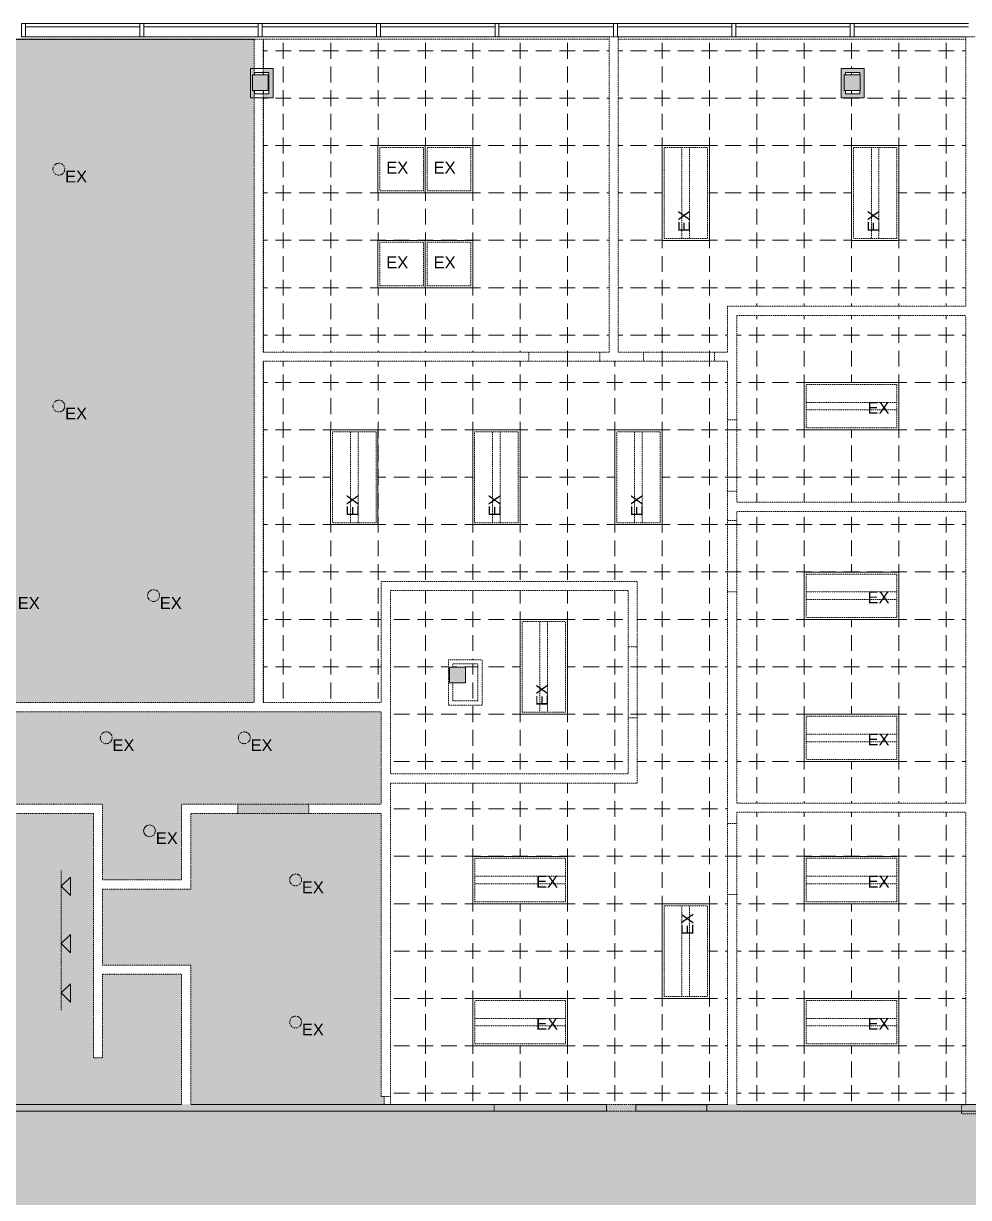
# Model space of a CAD drawing. Header units: inches. Extents: x 81 to 3222, y -575 to 685.
# Drawn here: x 1439 to 1918, y 90 to 685 of the extents above; entities that cross this region are included whole.
import ezdxf

# ---------------------------------------------------------------- set-up
doc = ezdxf.new("R2010")
doc.units = ezdxf.units.IN
doc.header["$MEASUREMENT"] = 0
for name, pattern in [('Demolished', [0.1875, 0.125, -0.0625]), ('Demolished 3_128_', [0.046875, 0.023437, -0.023437]), ('Hidden 1_16_', [0.09375, 0.0625, -0.03125])]:
    doc.linetypes.add(name, pattern=pattern)
for name, color, linetype, lineweight in [('8603 Westwood - 2nd Floor - suite 200 230_dwg _5_', 8, 'Continuous', 9), ('A-ANNO-NOTE', 131, 'Demolished', 9), ('A-CLNG', 13, 'Demolished', 9), ('A-CLNG-PATT', 13, 'Demolished', 9), ('A-DETL', 90, 'Continuous', 9), ('A-DETL-GENF', 92, 'Continuous', 9), ('A-DETL-MEDM', 33, 'Continuous', 20), ('A-GLAZ-EXST', 7, 'Continuous', 9), ('A-GLAZ-SILL-EXST', 7, 'Continuous', 9), ('A-WALL-PATT', 111, 'Continuous', 13), ('E-LITE-EQPM', 33, 'Demolished', 9), ('I-WALL', 2, 'Demolished', 9), ('S-COLS', 52, 'Continuous', 13)]:
    doc.layers.add(name, color=color, linetype=linetype, lineweight=lineweight)
doc.styles.add('Arial', font='arial.ttf', dxfattribs={"height": 6})

# ---------------------------------------------------------------- blocks, each defined once
blk = doc.blocks.new('8603 Westwood - 2nd Floor - suite 200 230_dwg _5_-2584435-Reflected Ceiling Demolition Plan')
at = {"layer": 'A-GLAZ-EXST'}
for p, q in [((760.63, 1258.26), (702.63, 1258.26)), ((762.63, 1258.26), (820.63, 1258.26)), ((822.63, 1258.26), (880.63, 1258.26)), ((940.63, 1258.26), (882.63, 1258.26)), ((942.63, 1258.26), (1000.63, 1258.26)), ((1060.63, 1258.26), (1002.63, 1258.26)), ((1120.63, 1258.26), (1062.63, 1258.26)), ((1122.63, 1258.26), (1180.63, 1258.26))]:
    blk.add_line(p, q, dxfattribs=at)
at = {"layer": 'A-GLAZ-EXST', "flags": 128}
for points in [[(700.63, 1253.26), (700.63, 1260), (702.63, 1260), (702.63, 1253.26)], [(760.63, 1253.26), (760.63, 1260), (762.63, 1260), (762.63, 1253.26)], [(822.63, 1253.26), (822.63, 1260), (820.63, 1260), (820.63, 1253.26)], [(880.63, 1253.26), (880.63, 1260), (882.63, 1260), (882.63, 1253.26)], [(942.63, 1253.26), (942.63, 1260), (940.63, 1260), (940.63, 1253.26)], [(1060.63, 1253.26), (1060.63, 1260), (1062.63, 1260), (1062.63, 1253.26)], [(1120.63, 1253.26), (1120.63, 1260), (1122.63, 1260), (1122.63, 1253.26)]]:
    blk.add_lwpolyline(points, close=True, dxfattribs=at)
blk.add_lwpolyline([(1002.63, 1253.26), (1002.63, 1260), (1000.63, 1260), (1000.63, 1253.26)], dxfattribs=at)
at = {"layer": 'A-GLAZ-SILL-EXST'}
for p, q in [((702.63, 1260), (760.63, 1260)), ((820.63, 1260), (762.63, 1260)), ((880.63, 1260), (822.63, 1260)), ((882.63, 1260), (940.63, 1260)), ((1000.63, 1260), (942.63, 1260)), ((1002.63, 1260), (1060.63, 1260)), ((1062.63, 1260), (1120.63, 1260)), ((1180.63, 1260), (1122.63, 1260)), ((818.5, 1252), (644.13, 1252)), ((702.63, 1253.26), (760.63, 1253.26)), ((880.63, 1253.26), (762.63, 1253.26)), ((823.31, 1252), (823.13, 1252)), ((882.63, 1253.26), (940.63, 1253.26)), ((998.5, 1253.26), (942.63, 1253.26)), ((1003.13, 1253.26), (1060.63, 1253.26)), ((1062.63, 1253.26), (1120.63, 1253.26)), ((1179.13, 1253.26), (1122.63, 1253.26))]:
    blk.add_line(p, q, dxfattribs=at)
blk = doc.blocks.new('Concrete-Square-Column - 8 x 8-2324995-Reflected Ceiling Demolition Plan')
at = {"layer": 'S-COLS', "lineweight": 9}
blk.add_hatch(color=55, dxfattribs=at).paths.add_polyline_path([(-0.39, -4), (4, -4), (4, 4), (-4, 4), (-4, -4)], flags=0)
at = {"layer": 'S-COLS', "color": 250, "lineweight": 20}
for p, q in [((-4, 4), (4, 4)), ((-4, -4), (-4, 4)), ((4, 4), (4, -4)), ((4, -4), (-4, -4))]:
    blk.add_line(p, q, dxfattribs=at)
blk = doc.blocks.new('Can Downlight - Recessed - Existing 6_-2588603-Reflected Ceiling Demolition Plan')
at = {"layer": 'E-LITE-EQPM', "color": 7, "linetype": 'Demolished 3_128_'}
for start, end in [(0, 180), (180, 0)]:
    blk.add_arc((0, 0), 3, start, end, dxfattribs=at)
blk = doc.blocks.new('Rectangular Ceiling Light - Recessed - Existing 2_x2_ - FLAT LENS-2591558-Reflected Ceiling Demolition Plan')
at = {"layer": 'E-LITE-EQPM', "color": 7, "linetype": 'Demolished 3_128_'}
for p, q in [((-12.74, -14.34), (-12.74, 9.66)), ((-12.74, 9.66), (11.26, 9.66)), ((-11.74, -13.34), (-11.74, 8.66)), ((-11.74, 8.66), (10.26, 8.66)), ((10.26, 8.66), (10.26, -13.34)), ((11.26, 9.66), (11.26, -14.34)), ((11.26, 9.66), (11.26, -14.34)), ((11.26, -14.34), (-12.74, -14.34)), ((10.26, -13.34), (-11.74, -13.34))]:
    blk.add_line(p, q, dxfattribs=at)
blk = doc.blocks.new('Rectangular Ceiling Light - Recessed - Existing 2_x2_ - FLAT LENS-V1-Reflected Ceiling Demolition Plan')
at = {"layer": 'E-LITE-EQPM', "color": 7, "linetype": 'Demolished 3_128_'}
for p, q in [((-12.74, -14.34), (-12.74, 9.66)), ((-12.74, -14.34), (-12.74, 9.66)), ((-12.74, 9.66), (11.26, 9.66)), ((-11.74, -13.34), (-11.74, 8.66)), ((-11.74, 8.66), (10.26, 8.66)), ((10.26, 8.66), (10.26, -13.34)), ((11.26, 9.66), (11.26, -14.34)), ((11.26, -14.34), (-12.74, -14.34)), ((10.26, -13.34), (-11.74, -13.34))]:
    blk.add_line(p, q, dxfattribs=at)
blk = doc.blocks.new('Rectangular Ceiling Light - Recessed - Existing 2_x4_ - BASKET-2592215-Reflected Ceiling Demolition Plan')
at = {"layer": 'E-LITE-EQPM', "color": 7, "linetype": 'Demolished 3_128_'}
for p, q in [((-24.74, -14.34), (-24.74, 9.66)), ((-24.74, 9.66), (23.26, 9.66)), ((-23.74, -13.34), (-23.74, 8.66)), ((-23.74, 8.66), (22.26, 8.66)), ((22.26, 8.66), (22.26, -13.34)), ((23.26, 9.66), (23.26, -14.34)), ((22.26, -0.42), (-23.74, -0.42)), ((22.26, -4.26), (-23.74, -4.26)), ((23.26, -14.34), (-24.74, -14.34)), ((22.26, -13.34), (-23.74, -13.34))]:
    blk.add_line(p, q, dxfattribs=at)
blk = doc.blocks.new('Can Downlight - Recessed - Existing 6_-V3-Reflected Ceiling Demolition Plan')
at = {"layer": 'E-LITE-EQPM', "linetype": 'Continuous', "lineweight": 20}
for start, end in [(0, 180), (180, 0)]:
    blk.add_arc((0, 0), 3, start, end, dxfattribs=at)

msp = doc.modelspace()

# ---------------------------------------------------------------- hatches: boundary and pattern name
at = {"layer": 'A-CLNG-PATT', "linetype": 'Demolished 3_128_', "lineweight": 13}
h = msp.add_hatch(dxfattribs=at)
h.set_pattern_fill('FP_1', color=253, style=0, pattern_type=2)
h.set_pattern_definition([(0, (1084.888, 407.253), (24, -24), [4, -4, 8, -4, -4]), (0, (1084.888, 407.253), (24, -24), [-20, 4, 0]), (270, (1084.888, 407.253), (-24, -24), [4, -4, 8, -4, -4]), (270, (1084.888, 407.253), (-24, -24), [-20, 4, 0])])
h.paths.add_polyline_path([(1555.83, 137.54), (1621.83, 137.54), (1621.83, 141.54), (1620.33, 141.54), (1620.33, 284.91), (1583.65, 284.91), (1583.65, 289.54), (1620.33, 289.54), (1620.33, 336.41), (1382.71, 336.41), (1382.71, 337.54), (1311.27, 337.54), (1311.27, 342.16), (1382.71, 342.16), (1382.71, 437.04), (1250.21, 437.04), (1250.21, 364.04), (1266.33, 364.04), (1266.33, 342.16), (1275.27, 342.16), (1275.27, 337.54), (1245.58, 337.54), (1245.58, 441.66), (1353.71, 441.66), (1353.71, 449.54), (1358.33, 449.54), (1358.33, 441.66), (1387.33, 441.66), (1387.33, 341.04), (1555.83, 341.04), (1555.83, 647.3), (1553.96, 647.3), (1553.96, 662.3), (1555.83, 662.3), (1555.83, 676.97), (1381.46, 676.97), (1381.46, 641.04), (1387.33, 641.04), (1387.33, 493.41), (1358.33, 493.41), (1358.33, 485.54), (1353.71, 485.54), (1353.71, 493.41), (1293.12, 493.41), (1293.12, 498.04), (1382.71, 498.04), (1382.71, 636.41), (1376.83, 636.41), (1376.83, 676.97), (1265.04, 676.97), (1265.04, 645.97), (1238.79, 645.97), (1248.43, 617.04), (1248.43, 498.04), (1257.12, 498.04), (1257.12, 493.41), (1144.97, 493.41), (1144.97, 498.04), (1243.81, 498.04), (1243.81, 617.04), (1072.03, 617.04), (1072.03, 594.29), (1103.28, 594.29), (1103.28, 498.04), (1108.97, 498.04), (1108.97, 493.41), (1092.97, 493.41), (1092.97, 498.04), (1098.66, 498.04), (1098.66, 589.66), (1067.41, 589.66), (1067.41, 617.04), (937.87, 617.04), (956.07, 561.04), (959.03, 561.04), (959.03, 498.04), (1056.97, 498.04), (1056.97, 493.41), (959.03, 493.41), (959.03, 428.22), (1130.72, 428.22), (1130.72, 423.6), (959.03, 423.6), (959.03, 380.04), (971.28, 380.04), (971.28, 342.72), (1132.53, 342.72), (1132.53, 338.1), (971.28, 338.1), (971.28, 337.04), (944.53, 337.04), (944.53, 425.91), (813.97, 425.91), (813.97, 430.54), (954.41, 430.54), (954.41, 559.04), (771.28, 559.04), (771.28, 430.54), (777.97, 430.54), (777.97, 425.91), (761.84, 425.91), (761.84, 430.54), (766.66, 430.54), (766.66, 559.04), (717.59, 559.04), (717.59, 541.04), (693.49, 541.04), (685.6, 540.79), (677.73, 540.07), (669.93, 538.86), (662.21, 537.18), (654.61, 535.03), (647.15, 532.42), (639.87, 529.35), (632.79, 525.85), (625.94, 521.92), (619.35, 517.57), (613.03, 512.83), (607.01, 507.72), (601.32, 502.24), (595.97, 496.43), (590.99, 490.29), (586.4, 483.87), (582.2, 477.17), (578.43, 470.24), (575.09, 463.08), (572.19, 455.73), (569.75, 448.22), (568.08, 441.77), (568.81, 441.45), (567.99, 441.41), (567.77, 440.57), (567.73, 435.56), (567.33, 433.23), (566.46, 425.93), (566.01, 418.1), (566.08, 409.9), (566.59, 402.41), (567.41, 396.08), (567.4, 394.67), (567.6, 394.63), (567.4, 394.58), (567.34, 387.24), (567.39, 387.23), (567.38, 387.04), (716.41, 387.04), (716.41, 430.54), (725.84, 430.54), (725.84, 425.91), (721.03, 425.91), (721.03, 387.04), (774.22, 387.04), (774.22, 382.41), (719.41, 382.41), (719.41, 280.97), (714.78, 280.97), (714.78, 382.41), (652.43, 382.41), (652.43, 362.74), (667.81, 362.74), (667.81, 340.99), (647.81, 340.99), (647.81, 382.41), (568.13, 382.41), (569.32, 377.59), (571.32, 371.1), (573.52, 371.86), (613.12, 253.04), (816.91, 253.04), (816.91, 382.41), (810.22, 382.41), (810.22, 387.04), (821.53, 387.04), (821.53, 231.54), (820.11, 231.54), (820.11, 173.54), (1020.48, 173.54), (1020.48, 185.04), (1025.11, 185.04), (1025.11, 151.35), (1139.46, 151.35), (1139.46, 289.54), (1197.4, 289.54), (1197.4, 284.91), (1144.08, 284.91), (1144.08, 151.35), (1238.08, 151.35), (1238.08, 284.91), (1233.4, 284.91), (1233.4, 289.54), (1248.4, 289.54), (1248.4, 284.91), (1242.71, 284.91), (1242.71, 151.35), (1288.21, 151.35), (1288.21, 137.54), (1361.58, 137.54), (1361.58, 284.91), (1284.4, 284.91), (1284.4, 289.54), (1371.4, 289.54), (1371.4, 284.91), (1366.21, 284.91), (1366.21, 137.54), (1519.08, 137.54), (1519.08, 203.47), (1479.08, 203.47), (1479.08, 161.22), (1474.46, 161.22), (1474.46, 284.91), (1407.4, 284.91), (1407.4, 289.54), (1479.08, 289.54), (1479.08, 251.22), (1519.08, 251.22), (1519.08, 289.54), (1547.65, 289.54), (1547.65, 284.91), (1523.71, 284.91), (1523.71, 246.6), (1479.08, 246.6), (1479.08, 208.1), (1523.71, 208.1), (1523.71, 137.54)], flags=0)
h.paths.add_polyline_path([(1274.4, 137.54), (1284.71, 137.54), (1284.71, 147.85), (1249.33, 147.85), (1249.36, 137.54)], flags=0)
h.paths.add_polyline_path([(1224.19, 159.64), (1215.26, 159.64), (1219.87, 164.24), (1224.47, 159.64)], flags=0)
h.paths.add_polyline_path([(1161.26, 159.64), (1165.87, 164.24), (1170.47, 159.64)], flags=0)
h.paths.add_polyline_path([(1186.22, 159.64), (1190.83, 164.24), (1195.43, 159.64)], flags=0)
h.paths.add_polyline_path([(1257.02, 183.46), (1257.02, 192.67), (1261.62, 188.06)], flags=0)
h.paths.add_polyline_path([(1462.72, 189.41), (1458.11, 194.01), (1462.72, 198.62)], flags=0)
h.paths.add_polyline_path([(1257.02, 212.49), (1257.02, 221.7), (1261.62, 217.1)], flags=0)
h.paths.add_polyline_path([(1462.72, 214.37), (1458.11, 218.98), (1462.72, 223.58)], flags=0)
h.paths.add_polyline_path([(1257.02, 237.46), (1257.02, 246.67), (1261.62, 242.06)], flags=0)
h.paths.add_polyline_path([(1462.72, 243.41), (1458.11, 248.01), (1462.72, 252.62)], flags=0)
h.paths.add_polyline_path([(854.91, 257.16), (854.91, 266.37), (859.51, 261.77)], flags=0)
h.paths.add_polyline_path([(854.91, 281.16), (854.91, 290.37), (859.51, 285.77)], flags=0)
h.paths.add_polyline_path([(854.91, 310.2), (854.91, 319.41), (859.51, 314.8)], flags=0)
h.paths.add_polyline_path([(854.91, 335.16), (854.91, 344.37), (859.51, 339.77), (858.28, 338.53)], flags=0)
h.paths.add_polyline_path([(946.66, 339.16), (954.41, 339.16), (954.41, 377.91), (946.66, 377.91), (946.66, 342.72)], flags=0)
h.paths.add_polyline_path([(1248.97, 339.66), (1264.21, 339.66), (1264.21, 361.91), (1247.71, 361.91), (1247.71, 339.66), (1248.43, 339.66)], flags=0)
h.paths.add_polyline_path([(969.16, 342.72), (969.16, 377.91), (959.03, 377.91), (959.03, 359.04), (962.96, 359.04), (962.96, 351.04), (959.03, 351.04), (959.03, 342.72)], flags=0)
h.paths.add_polyline_path([(662.96, 343.12), (665.68, 343.12), (665.68, 360.62), (649.93, 360.62), (649.93, 343.12), (654.96, 343.12)], flags=0)
h.paths.add_polyline_path([(1262.96, 349.54), (1254.96, 349.54), (1254.96, 357.54), (1262.96, 357.54)], flags=0)
h.paths.add_polyline_path([(657.76, 351.04), (654.96, 351.04), (654.96, 359.04), (662.96, 359.04), (662.96, 351.04)], flags=0)
h.paths.add_polyline_path([(954.41, 380.04), (954.41, 425.91), (946.66, 425.91), (946.66, 380.04)], flags=0)
h = msp.add_hatch(dxfattribs=at)
h.set_pattern_fill('FP_2', color=253, style=0, pattern_type=2)
h.set_pattern_definition([(90, (1738.645, 407.19), (24, 24), [4, -4, 8, -4, -4]), (90, (1738.645, 407.19), (24, 24), [-20, 4, 0]), (0, (1738.645, 407.19), (24, -24), [4, -4, 8, -4, -4]), (0, (1738.645, 407.19), (24, -24), [-20, 4, 0])])
h.paths.add_polyline_path([(1749.3, 137.35), (1785.3, 137.35), (1785.3, 137.54), (1795.83, 137.54), (1795.83, 243.85), (1800.46, 243.85), (1800.46, 137.54), (1916.65, 137.54), (1916.65, 285.54), (1800.46, 285.54), (1800.46, 279.85), (1795.83, 279.85), (1795.83, 397.22), (1800.46, 397.22), (1800.46, 290.16), (1916.65, 290.16), (1916.65, 437.91), (1800.46, 437.91), (1800.46, 433.22), (1795.83, 433.22), (1795.83, 448.22), (1800.46, 448.22), (1800.46, 442.54), (1916.65, 442.54), (1916.65, 537.17), (1800.46, 537.17), (1800.46, 484.22), (1795.83, 484.22), (1795.83, 513.92), (1789.15, 513.92), (1789.15, 518.55), (1795.83, 518.55), (1795.83, 541.8), (1916.65, 541.8), (1916.65, 677.04), (1740.46, 677.04), (1740.46, 518.55), (1753.15, 518.55), (1753.15, 513.92), (1731.15, 513.92), (1731.15, 518.55), (1735.83, 518.55), (1735.83, 677.04), (1560.65, 677.04), (1560.65, 662.3), (1565.46, 662.3), (1565.46, 647.3), (1560.65, 647.3), (1560.65, 518.55), (1695.15, 518.55), (1695.15, 513.92), (1560.65, 513.92), (1560.65, 341.04), (1620.33, 341.04), (1620.33, 402.42), (1750.08, 402.42), (1750.08, 369.36), (1745.46, 369.36), (1745.46, 397.8), (1624.96, 397.8), (1624.96, 304.92), (1745.46, 304.92), (1745.46, 333.36), (1750.08, 333.36), (1750.08, 300.3), (1624.96, 300.3), (1624.96, 137.54), (1749.3, 137.54)], flags=0)
h.paths.add_polyline_path([(1711.77, 167.19), (1666.65, 167.19), (1666.65, 191.19), (1714.65, 191.19), (1714.65, 167.19)], flags=0)
h.paths.add_polyline_path([(1834.65, 167.19), (1834.65, 191.19), (1882.65, 191.19), (1882.65, 167.19)], flags=0)
h.paths.add_polyline_path([(1786.65, 191.19), (1762.65, 191.19), (1762.65, 239.19), (1786.65, 239.19), (1786.65, 227.19)], flags=0)
h.paths.add_polyline_path([(1882.65, 239.19), (1834.65, 239.19), (1834.65, 263.19), (1882.65, 263.19)], flags=0)
h.paths.add_polyline_path([(1711.77, 239.19), (1666.65, 239.19), (1666.65, 263.19), (1714.65, 263.19), (1714.65, 239.19)], flags=0)
h.paths.add_polyline_path([(1882.65, 311.19), (1834.65, 311.19), (1834.65, 335.19), (1882.65, 335.19)], flags=0)
h.paths.add_polyline_path([(1711.77, 335.19), (1690.65, 335.19), (1690.65, 383.19), (1714.65, 383.19), (1714.65, 335.19)], flags=0)
h.paths.add_polyline_path([(1671.46, 339.8), (1654.46, 339.8), (1654.46, 362.8), (1671.46, 362.8), (1671.46, 341.04)], flags=0)
h.paths.add_polyline_path([(1662.96, 341.92), (1669.33, 341.92), (1669.33, 360.67), (1656.58, 360.67), (1656.58, 359.04), (1662.96, 359.04), (1662.96, 351.04), (1656.58, 351.04), (1656.58, 341.92)], flags=0)
h.paths.add_polyline_path([(1882.65, 383.19), (1834.65, 383.19), (1834.65, 407.19), (1882.65, 407.19)], flags=0)
h.paths.add_polyline_path([(1666.65, 431.19), (1666.65, 479.19), (1690.65, 479.19), (1690.65, 431.19)], flags=0)
h.paths.add_polyline_path([(1618.65, 431.19), (1594.65, 431.19), (1594.65, 479.19), (1618.65, 479.19), (1618.65, 446.4)], flags=0)
h.paths.add_polyline_path([(1738.65, 431.19), (1738.65, 479.19), (1762.65, 479.19), (1762.65, 431.19), (1745.46, 431.19)], flags=0)
h.paths.add_polyline_path([(1882.65, 479.19), (1834.65, 479.19), (1834.65, 503.19), (1882.65, 503.19)], flags=0)
h.paths.add_polyline_path([(1618.65, 551.19), (1618.65, 575.19), (1666.65, 575.19), (1666.65, 551.19)], flags=0)
h.paths.add_polyline_path([(1882.65, 575.19), (1858.65, 575.19), (1858.65, 623.19), (1882.65, 623.19), (1882.65, 584.02)], flags=0)
h.paths.add_polyline_path([(1786.65, 575.19), (1762.65, 575.19), (1762.65, 623.19), (1786.65, 623.19), (1786.65, 584.02)], flags=0)
h.paths.add_polyline_path([(1618.65, 599.19), (1618.65, 623.19), (1666.65, 623.19), (1666.65, 599.19), (1644.5, 599.19)], flags=0)
h.paths.add_polyline_path([(1862.96, 647.3), (1853.48, 647.3), (1853.48, 662.3), (1864.98, 662.3), (1864.98, 647.3)], flags=0)
h.paths.add_polyline_path([(1855.61, 649.42), (1862.86, 649.42), (1862.86, 651.04), (1855.61, 651.04)], flags=0)
h.paths.add_polyline_path([(1563.33, 649.42), (1563.33, 660.17), (1560.65, 660.17), (1560.65, 659.04), (1562.96, 659.04), (1562.96, 651.04), (1560.65, 651.04), (1560.65, 649.42), (1562.96, 649.42)], flags=0)
h.paths.add_polyline_path([(1862.86, 659.04), (1862.86, 660.17), (1855.61, 660.17), (1855.61, 659.04), (1861.72, 659.04)], flags=0)
at = {"layer": 'A-DETL-GENF'}
h = msp.add_hatch(color=9, dxfattribs=at)
h.paths.add_polyline_path([(1918.96, -574.97), (2600.58, -574.97), (2394.08, 47.27), (2399.47, 47.51), (2404.82, 48.24), (2410.08, 49.44), (2415.21, 51.1), (2420.17, 53.22), (2424.92, 55.78), (2429.43, 58.75), (2433.64, 62.12), (2437.54, 65.85), (2441.09, 69.91), (2444.27, 74.27), (2447.03, 78.91), (2449.37, 83.77), (2451.27, 88.82), (2452.7, 94.02), (2453.67, 99.33), (2454.15, 104.7), (2454.15, 110.1), (2453.67, 115.47), (2452.7, 120.78), (2451.27, 125.98), (2449.37, 131.03), (2447.03, 135.89), (2444.27, 140.52), (2441.09, 144.89), (2437.54, 148.95), (2433.64, 152.68), (2429.43, 156.04), (2424.57, 159.2), (2420.17, 161.57), (2415.21, 163.69), (2410.08, 165.36), (2404.82, 166.56), (2399.47, 167.29), (2394.08, 167.53), (2353.08, 167.53), (2363.08, 137.54), (2098.46, 137.54), (2098.46, 134.04), (1785.3, 134.04), (1785.3, 137.54), (1749.3, 137.54), (1749.3, 134.04), (1736.46, 134.04), (1736.46, 137.54), (1734.46, 137.54), (1734.46, 134.04), (1284.71, 134.04), (1284.71, 137.54), (817.98, 137.54), (817.98, 230.67), (597.01, 230.67), (552.45, 364.64), (549.93, 372.86), (547.88, 381.22), (546.31, 389.68), (545.23, 398.22), (544.64, 406.8), (544.55, 415.48), (544.93, 424), (545.82, 432.56), (547.19, 441.06), (549.04, 449.46), (551.38, 457.74), (554.25, 466.06), (557.58, 474.13), (561.26, 481.8), (565.37, 489.25), (569.88, 496.43), (574.86, 503.45), (580.24, 510.16), (585.99, 516.56), (592.1, 522.62), (598.54, 528.33), (605.3, 533.65), (612.36, 538.58), (620.18, 543.37), (627.25, 547.19), (635.45, 551), (643.38, 554.16), (651.49, 556.86), (659.49, 559.04), (667.9, 560.83), (676.41, 562.14), (685.17, 562.96), (693.61, 563.28), (721.17, 563.28), (680.58, 685.04), (317.33, 685.04), (505.08, 121.79), (651.96, 121.79), (651.96, 13.04), (541.33, 13.04), (535.95, 12.79), (530.62, 12.07), (525.37, 10.87), (520.25, 9.21), (515.3, 7.09), (510.56, 4.54), (506.07, 1.58), (501.86, -1.78), (497.97, -5.5), (494.42, -9.56), (491.26, -13.91), (488.5, -18.53), (486.16, -23.38), (484.27, -28.42), (482.84, -33.61), (481.88, -38.91), (481.39, -44.27), (481.39, -49.66), (481.88, -55.02), (482.84, -60.32), (484.27, -65.51), (486.16, -70.55), (488.5, -75.4), (491.26, -80.02), (494.42, -84.37), (497.97, -88.43), (501.86, -92.15), (506.07, -95.51), (510.56, -98.47), (515.3, -101.02), (520.25, -103.14), (525.37, -104.8), (530.62, -106), (535.95, -106.72), (541.33, -106.96), (655.46, -106.96), (655.46, -214.96), (617.33, -214.96), (737.34, -574.97), (1711.77, -574.97)], flags=0)
h.paths.add_polyline_path([(1248.43, 126.54), (1245.83, 126.54), (1245.83, 134.04), (1249.33, 134.04), (1249.33, 126.54)], flags=0)
for points in [[(1462.72, 243.41), (1462.72, 252.62), (1458.11, 248.01)], [(1462.72, 214.37), (1462.72, 223.58), (1458.11, 218.98)], [(1462.72, 189.41), (1462.72, 198.62), (1458.11, 194.01)]]:
    msp.add_hatch(color=9, dxfattribs=at).paths.add_polyline_path(points, flags=0)
at = {"layer": 'A-WALL-PATT'}
h = msp.add_hatch(color=8, dxfattribs=at)
h.paths.add_polyline_path([(1565.46, 660.17), (1565.46, 662.3), (1560.46, 662.3), (1560.46, 660.17), (1563.54, 660.17)], flags=0)
h.paths.add_polyline_path([(1555.83, 660.17), (1555.83, 662.3), (1553.96, 662.3), (1553.96, 660.17), (1554.96, 660.17)], flags=0)
for points in [[(1554.96, 649.42), (1555.83, 649.42), (1555.83, 651.04), (1554.96, 651.04), (1554.96, 659.04), (1555.83, 659.04), (1555.83, 660.17), (1553.96, 660.17), (1553.96, 649.42)], [(1563.33, 647.3), (1565.46, 647.3), (1565.46, 660.17), (1563.33, 660.17), (1563.33, 649.42)], [(1855.61, 660.17), (1864.98, 660.17), (1864.98, 662.3), (1853.48, 662.3), (1853.48, 660.17), (1854.96, 660.17)], [(1854.96, 649.42), (1855.61, 649.42), (1855.61, 651.04), (1854.96, 651.04), (1854.96, 659.04), (1855.61, 659.04), (1855.61, 660.17), (1853.48, 660.17), (1853.48, 649.42)], [(1862.86, 647.3), (1864.98, 647.3), (1864.98, 660.17), (1862.86, 660.17), (1862.86, 659.04), (1862.96, 659.04), (1862.96, 651.04), (1862.86, 651.04), (1862.86, 649.42)], [(1854.96, 647.3), (1862.86, 647.3), (1862.86, 649.42), (1853.48, 649.42), (1853.48, 647.3)], [(1734.46, 134.04), (1734.46, 137.54), (1284.71, 137.54), (1284.71, 134.04), (1711.77, 134.04)]]:
    msp.add_hatch(color=8, dxfattribs=at).paths.add_polyline_path(points, flags=0)
h = msp.add_hatch(color=8, dxfattribs=at)
h.paths.add_polyline_path([(1555.83, 647.3), (1555.83, 649.42), (1553.96, 649.42), (1553.96, 647.3), (1554.96, 647.3)], flags=0)
h.paths.add_polyline_path([(1560.65, 647.3), (1563.33, 647.3), (1563.33, 649.42), (1560.46, 649.42), (1560.46, 647.3)], flags=0)
h = msp.add_hatch(color=8, dxfattribs=at)
h.paths.add_polyline_path([(1949.37, 134.04), (2098.46, 134.04), (2098.46, 137.54), (1785.3, 137.54), (1785.3, 134.04), (1944.53, 134.04)], flags=0)
h.paths.add_polyline_path([(1749.3, 134.04), (1749.3, 137.54), (1736.46, 137.54), (1736.46, 134.04)], flags=0)

# ---------------------------------------------------------------- linework, layer by layer
at = {"layer": 'A-CLNG', "color": 7, "linetype": 'Demolished 3_128_'}
for p, q in [((1381.46, 676.97), (1555.83, 676.97)), ((1560.65, 677.04), (1735.83, 677.04)), ((1560.65, 662.3), (1560.65, 677.04)), ((1740.46, 677.04), (1916.65, 677.04)), ((1560.65, 659.04), (1560.65, 660.17)), ((1560.65, 649.42), (1560.65, 651.04)), ((1560.65, 518.55), (1560.65, 647.3)), ((1618.65, 623.19), (1618.65, 599.19)), ((1666.65, 623.19), (1618.65, 623.19)), ((1666.65, 599.19), (1666.65, 623.19)), ((1762.65, 623.19), (1762.65, 575.19)), ((1786.65, 623.19), (1762.65, 623.19)), ((1786.65, 575.19), (1786.65, 623.19)), ((1858.65, 623.19), (1858.65, 575.19)), ((1882.65, 623.19), (1858.65, 623.19)), ((1882.65, 575.19), (1882.65, 623.19)), ((1618.65, 599.19), (1666.65, 599.19)), ((1666.65, 575.19), (1618.65, 575.19)), ((1618.65, 575.19), (1618.65, 551.19)), ((1666.65, 551.19), (1666.65, 575.19)), ((1762.65, 575.19), (1786.65, 575.19)), ((1858.65, 575.19), (1882.65, 575.19)), ((1618.65, 551.19), (1666.65, 551.19)), ((1560.65, 341.04), (1560.65, 513.93)), ((1882.65, 503.19), (1834.65, 503.19)), ((1834.65, 503.19), (1834.65, 479.19)), ((1882.65, 479.19), (1882.65, 503.19)), ((1594.65, 479.19), (1594.65, 431.19)), ((1618.65, 479.19), (1594.65, 479.19)), ((1618.65, 431.19), (1618.65, 479.19)), ((1666.65, 479.19), (1666.65, 431.19)), ((1690.65, 479.19), (1666.65, 479.19)), ((1690.65, 431.19), (1690.65, 479.19)), ((1738.65, 479.19), (1738.65, 431.19)), ((1762.65, 479.19), (1738.65, 479.19)), ((1762.65, 431.19), (1762.65, 479.19)), ((1834.65, 479.19), (1882.65, 479.19)), ((1594.65, 431.19), (1618.65, 431.19)), ((1666.65, 431.19), (1690.65, 431.19)), ((1738.65, 431.19), (1762.65, 431.19)), ((1882.65, 407.19), (1834.65, 407.19)), ((1834.65, 407.19), (1834.65, 383.19)), ((1882.65, 383.19), (1882.65, 407.19)), ((1690.65, 383.19), (1690.65, 335.19)), ((1714.65, 383.19), (1690.65, 383.19)), ((1714.65, 335.19), (1714.65, 383.19)), ((1834.65, 383.19), (1882.65, 383.19)), ((1690.65, 335.19), (1714.65, 335.19)), ((1882.65, 335.19), (1834.65, 335.19)), ((1834.65, 335.19), (1834.65, 311.19)), ((1882.65, 311.19), (1882.65, 335.19)), ((1834.65, 311.19), (1882.65, 311.19)), ((1714.65, 263.19), (1666.65, 263.19)), ((1666.65, 263.19), (1666.65, 239.19)), ((1714.65, 239.19), (1714.65, 263.19)), ((1882.65, 263.19), (1834.65, 263.19)), ((1834.65, 263.19), (1834.65, 239.19)), ((1882.65, 239.19), (1882.65, 263.19)), ((1666.65, 239.19), (1714.65, 239.19)), ((1786.65, 239.19), (1762.65, 239.19)), ((1762.65, 239.19), (1762.65, 191.19)), ((1786.65, 191.19), (1786.65, 239.19)), ((1834.65, 239.19), (1882.65, 239.19)), ((1714.65, 191.19), (1666.65, 191.19)), ((1666.65, 191.19), (1666.65, 167.19)), ((1714.65, 167.19), (1714.65, 191.19)), ((1762.65, 191.19), (1786.65, 191.19)), ((1882.65, 191.19), (1834.65, 191.19)), ((1834.65, 191.19), (1834.65, 167.19)), ((1882.65, 167.19), (1882.65, 191.19)), ((1666.65, 167.19), (1714.65, 167.19)), ((1834.65, 167.19), (1882.65, 167.19)), ((1621.83, 141.54), (1621.83, 137.54)), ((1624.96, 137.54), (1624.96, 141.54)), ((1785.3, 137.35), (1749.3, 137.35))]:
    msp.add_line(p, q, dxfattribs=at)
at = {"layer": 'A-DETL', "linetype": 'Demolished 3_128_'}
msp.add_line((1458.11, 185.04), (1458.11, 256.04), dxfattribs=at)
at = {"layer": 'A-DETL-MEDM'}
for p, q in [((1462.72, 252.62), (1458.11, 248.01)), ((1462.72, 243.41), (1462.72, 252.62)), ((1458.11, 248.01), (1462.72, 243.41)), ((1462.72, 223.58), (1458.11, 218.98)), ((1462.72, 214.37), (1462.72, 223.58)), ((1458.11, 218.98), (1462.72, 214.37)), ((1462.72, 198.62), (1458.11, 194.01)), ((1462.72, 189.41), (1462.72, 198.62)), ((1458.11, 194.01), (1462.72, 189.41))]:
    msp.add_line(p, q, dxfattribs=at)
at = {"layer": 'I-WALL', "color": 250, "linetype": 'Hidden 1_16_', "lineweight": 20}
for p, q in [((1735.83, 518.55), (1735.83, 678.3)), ((1735.83, 678.3), (1740.46, 678.3)), ((1740.46, 678.3), (1740.46, 518.55)), ((1916.65, 541.8), (1916.65, 678.3)), ((1916.65, 678.3), (1921.27, 678.3)), ((1555.83, 659.04), (1555.83, 677.04)), ((1555.83, 677.04), (1560.46, 677.04)), ((1560.46, 677.04), (1560.46, 659.04)), ((1555.83, 341.04), (1555.83, 651.04)), ((1560.46, 651.04), (1560.46, 518.55)), ((1795.83, 518.55), (1795.83, 541.8)), ((1795.83, 541.8), (1916.65, 541.8)), ((1800.46, 537.17), (1800.46, 484.22)), ((1916.65, 537.17), (1800.46, 537.17)), ((1916.65, 442.54), (1916.65, 537.17)), ((1560.46, 518.55), (1695.15, 518.55)), ((1695.15, 518.55), (1695.15, 513.92)), ((1731.15, 513.92), (1731.15, 518.55)), ((1731.15, 518.55), (1735.83, 518.55)), ((1740.46, 518.55), (1753.15, 518.55)), ((1753.15, 518.55), (1753.15, 513.92)), ((1789.15, 513.92), (1789.15, 518.55)), ((1789.15, 518.55), (1795.83, 518.55)), ((1560.46, 513.92), (1560.46, 341.04)), ((1695.15, 513.92), (1560.46, 513.92)), ((1753.15, 513.92), (1731.15, 513.92)), ((1795.83, 513.92), (1789.15, 513.92)), ((1795.83, 484.22), (1795.83, 513.92)), ((1800.46, 484.22), (1795.83, 484.22)), ((1795.83, 433.22), (1795.83, 448.22)), ((1795.83, 448.22), (1800.46, 448.22)), ((1800.46, 448.22), (1800.46, 442.54)), ((1800.46, 442.54), (1916.65, 442.54)), ((1800.46, 437.91), (1800.46, 433.22)), ((1916.65, 437.91), (1800.46, 437.91)), ((1916.65, 290.16), (1916.65, 437.91)), ((1800.46, 433.22), (1795.83, 433.22)), ((1620.33, 341.04), (1620.33, 402.42)), ((1620.33, 402.42), (1750.08, 402.42)), ((1750.08, 402.42), (1750.08, 369.36)), ((1624.96, 397.8), (1624.96, 304.92)), ((1745.46, 397.8), (1624.96, 397.8)), ((1745.46, 369.36), (1745.46, 397.8)), ((1795.83, 279.85), (1795.83, 397.22)), ((1795.83, 397.22), (1800.46, 397.22)), ((1800.46, 397.22), (1800.46, 290.16)), ((1750.08, 369.36), (1745.46, 369.36)), ((1654.46, 362.8), (1671.46, 362.8)), ((1654.46, 339.8), (1654.46, 362.8)), ((1671.46, 362.8), (1671.46, 339.8)), ((1669.33, 360.67), (1656.58, 360.67)), ((1656.58, 360.67), (1656.58, 359.04)), ((1669.33, 341.92), (1669.33, 360.67)), ((1656.58, 351.04), (1656.58, 341.92)), ((1387.33, 341.04), (1555.83, 341.04)), ((1560.46, 341.04), (1620.33, 341.04)), ((1671.46, 339.8), (1654.46, 339.8)), ((1656.58, 341.92), (1669.33, 341.92)), ((1620.33, 336.41), (1382.71, 336.41)), ((1620.33, 289.54), (1620.33, 336.41)), ((1745.46, 304.92), (1745.46, 333.36)), ((1745.46, 333.36), (1750.08, 333.36)), ((1750.08, 333.36), (1750.08, 300.3)), ((1624.96, 304.92), (1745.46, 304.92)), ((1624.96, 300.3), (1624.96, 141.54)), ((1750.08, 300.3), (1624.96, 300.3)), ((1407.4, 289.54), (1479.08, 289.54)), ((1479.08, 289.54), (1479.08, 251.22)), ((1519.08, 289.54), (1547.65, 289.54)), ((1519.08, 251.22), (1519.08, 289.54)), ((1547.65, 289.54), (1547.65, 284.91)), ((1583.65, 289.54), (1620.33, 289.54)), ((1583.65, 284.91), (1583.65, 289.54)), ((1800.46, 290.16), (1916.65, 290.16)), ((1800.46, 285.54), (1800.46, 279.85)), ((1916.65, 285.54), (1800.46, 285.54)), ((1916.65, 137.35), (1916.65, 285.54)), ((1474.46, 284.91), (1407.4, 284.91)), ((1474.46, 161.22), (1474.46, 284.91)), ((1547.65, 284.91), (1523.71, 284.91)), ((1523.71, 284.91), (1523.71, 246.6)), ((1620.33, 284.91), (1583.65, 284.91)), ((1620.33, 141.54), (1620.33, 284.91)), ((1800.46, 279.85), (1795.83, 279.85)), ((1479.08, 251.22), (1519.08, 251.22)), ((1479.08, 246.6), (1479.08, 208.1)), ((1523.71, 246.6), (1479.08, 246.6)), ((1795.83, 137.54), (1795.83, 243.85)), ((1795.83, 243.85), (1800.46, 243.85)), ((1800.46, 243.85), (1800.46, 137.54)), ((1479.08, 208.1), (1523.71, 208.1)), ((1519.08, 203.47), (1479.08, 203.47)), ((1479.08, 203.47), (1479.08, 161.22)), ((1519.08, 137.54), (1519.08, 203.47)), ((1523.71, 208.1), (1523.71, 137.54)), ((1479.08, 161.22), (1474.46, 161.22)), ((1624.96, 141.54), (1620.33, 141.54)), ((1677.46, 137.54), (1749.3, 137.54)), ((1677.46, 134.04), (1677.46, 137.54)), ((1914.46, 137.35), (1916.65, 137.35)), ((1914.46, 132.72), (1914.46, 137.35)), ((1749.3, 134.04), (1677.46, 134.04)), ((1962.21, 132.72), (1914.46, 132.72))]:
    msp.add_line(p, q, dxfattribs=at)
at = {"layer": 'I-WALL', "color": 250, "linetype": 'Continuous', "lineweight": 20}
for p, q in [((1553.96, 662.3), (1565.46, 662.3)), ((1553.96, 647.3), (1553.96, 662.3)), ((1563.33, 660.17), (1556.08, 660.17)), ((1556.08, 660.17), (1556.08, 659.04)), ((1563.33, 649.42), (1563.33, 660.17)), ((1565.46, 662.3), (1565.46, 647.3)), ((1853.48, 662.3), (1864.98, 662.3)), ((1853.48, 647.3), (1853.48, 662.3)), ((1862.86, 660.17), (1855.61, 660.17)), ((1855.61, 660.17), (1855.61, 659.04)), ((1862.86, 659.04), (1862.86, 660.17)), ((1864.98, 662.3), (1864.98, 647.3)), ((1556.08, 651.04), (1556.08, 649.42)), ((1556.08, 649.42), (1563.33, 649.42)), ((1855.61, 651.04), (1855.61, 649.42)), ((1855.61, 649.42), (1862.86, 649.42)), ((1862.86, 649.42), (1862.86, 651.04)), ((1565.46, 647.3), (1553.96, 647.3)), ((1864.98, 647.3), (1853.48, 647.3)), ((1366.21, 137.54), (1519.08, 137.54)), ((1523.71, 137.54), (1734.46, 137.54)), ((1734.46, 137.54), (1734.46, 134.04)), ((1749.3, 137.54), (1749.3, 134.04)), ((1785.3, 137.54), (1795.83, 137.54)), ((1785.3, 134.04), (1785.3, 137.54)), ((1800.46, 137.54), (2098.46, 137.54)), ((1734.46, 134.04), (1249.33, 134.04)), ((2098.46, 134.04), (1785.3, 134.04))]:
    msp.add_line(p, q, dxfattribs=at)
at = {"layer": 'I-WALL', "color": 7, "linetype": 'Demolished 3_128_'}
for p, q in [((1731.15, 518.55), (1695.15, 518.55)), ((1789.15, 518.55), (1753.15, 518.55)), ((1695.15, 513.92), (1731.15, 513.92)), ((1753.15, 513.92), (1789.15, 513.92)), ((1795.83, 484.22), (1795.83, 448.22)), ((1800.46, 448.22), (1800.46, 484.22)), ((1795.83, 433.22), (1795.83, 397.22)), ((1800.46, 397.22), (1800.46, 433.22)), ((1745.46, 369.36), (1745.46, 333.36)), ((1750.08, 333.36), (1750.08, 369.36)), ((1583.65, 289.54), (1547.65, 289.54)), ((1547.65, 284.91), (1583.65, 284.91)), ((1795.83, 279.85), (1795.83, 243.85)), ((1800.46, 243.85), (1800.46, 279.85))]:
    msp.add_line(p, q, dxfattribs=at)
at = {"layer": 'I-WALL', "linetype": 'Continuous', "lineweight": 13}
for p, q in [((1785.3, 137.54), (1749.3, 137.54)), ((1749.3, 134.04), (1785.3, 134.04))]:
    msp.add_line(p, q, dxfattribs=at)

# ---------------------------------------------------------------- block references
at = {"layer": '8603 Westwood - 2nd Floor - suite 200 230_dwg _5_', "color": 7}
msp.add_blockref('8603 Westwood - 2nd Floor - suite 200 230_dwg _5_-2584435-Reflected Ceiling Demolition Plan', (737.33, -574.96), dxfattribs=at)
at = {"layer": 'E-LITE-EQPM', "color": 7, "linetype": 'Demolished 3_128_'}
for name, p in [('Rectangular Ceiling Light - Recessed - Existing 2_x2_ - FLAT LENS-2591558-Reflected Ceiling Demolition Plan', (1631.38, 613.53)), ('Rectangular Ceiling Light - Recessed - Existing 2_x2_ - FLAT LENS-V1-Reflected Ceiling Demolition Plan', (1655.38, 613.53)), ('Can Downlight - Recessed - Existing 6_-2588603-Reflected Ceiling Demolition Plan', (1456.89, 611.25)), ('Rectangular Ceiling Light - Recessed - Existing 2_x2_ - FLAT LENS-2591558-Reflected Ceiling Demolition Plan', (1631.38, 565.53)), ('Rectangular Ceiling Light - Recessed - Existing 2_x2_ - FLAT LENS-V1-Reflected Ceiling Demolition Plan', (1655.38, 565.53)), ('Can Downlight - Recessed - Existing 6_-2588603-Reflected Ceiling Demolition Plan', (1456.89, 491.25)), ('Can Downlight - Recessed - Existing 6_-2588603-Reflected Ceiling Demolition Plan', (1504.89, 395.25)), ('Can Downlight - Recessed - Existing 6_-2588603-Reflected Ceiling Demolition Plan', (1480.89, 323.25)), ('Can Downlight - Recessed - Existing 6_-2588603-Reflected Ceiling Demolition Plan', (1550.89, 323.25)), ('Can Downlight - Recessed - Existing 6_-2588603-Reflected Ceiling Demolition Plan', (1576.89, 251.25)), ('Can Downlight - Recessed - Existing 6_-2588603-Reflected Ceiling Demolition Plan', (1576.89, 179.25))]:
    msp.add_blockref(name, p, dxfattribs=at)
for p, rotation in [((1772.3, 599.93), 89.9999999999995), ((1868.3, 599.93), 89.9999999999995), ((1857.91, 488.85), 180), ((1604.3, 455.93), 89.9999999999999), ((1676.3, 455.93), 89.9999999999999), ((1748.3, 455.93), 89.9999999999999), ((1857.91, 392.85), 180), ((1700.3, 359.93), 89.9999999999999), ((1857.91, 320.85), 180), ((1689.91, 248.85), 180), ((1857.91, 248.85), 180), ((1776.99, 214.46), 269.9999999999997), ((1689.91, 176.85), 180), ((1857.91, 176.85), 180)]:
    msp.add_blockref('Rectangular Ceiling Light - Recessed - Existing 2_x4_ - BASKET-2592215-Reflected Ceiling Demolition Plan', p, dxfattribs=dict(at, rotation=rotation))
at = {"layer": 'E-LITE-EQPM', "linetype": 'Continuous', "lineweight": 20}
msp.add_blockref('Can Downlight - Recessed - Existing 6_-V3-Reflected Ceiling Demolition Plan', (1502.86, 276.12), dxfattribs=at)
at = {"layer": 'S-COLS', "lineweight": 9}
for p in [(1558.96, 655.04), (1858.96, 655.04), (1658.96, 355.04)]:
    msp.add_blockref('Concrete-Square-Column - 8 x 8-2324995-Reflected Ceiling Demolition Plan', p, dxfattribs=at)

# ---------------------------------------------------------------- texts
at = {"layer": 'A-ANNO-NOTE', "color": 7, "linetype": 'Demolished 3_128_', "char_height": 6, "width": 13.938, "attachment_point": 1, "style": 'Arial'}
for insert in [(1622.8, 615.02), (1646.8, 615.02), (1460.04, 610.5), (1622.8, 567.02), (1646.8, 567.02), (1460.04, 490.5), (1866.74, 493.38), (1436.04, 394.5), (1508.04, 394.5), (1866.74, 397.38), (1484.04, 322.5), (1554.04, 322.5), (1866.74, 325.38), (1580.04, 250.5), (1698.74, 253.38), (1866.74, 253.38), (1580.04, 178.5), (1698.74, 181.38), (1866.74, 181.38)]:
    msp.add_mtext('EX', dxfattribs=dict(at, insert=insert))
at = {"layer": 'A-ANNO-NOTE', "color": 7, "linetype": 'Demolished 3_128_', "char_height": 6, "width": 13.938, "attachment_point": 1, "rotation": 90, "style": 'Arial'}
for insert in [(1770.82, 579.35), (1866.82, 579.35), (1602.82, 435.35), (1674.82, 435.35), (1746.82, 435.35), (1698.82, 339.35), (1772.46, 223.28)]:
    msp.add_mtext('EX', dxfattribs=dict(at, insert=insert))
at = {"layer": 'A-ANNO-NOTE', "linetype": 'Continuous', "insert": (1506.02, 275.37), "char_height": 6, "width": 13.938, "attachment_point": 1, "style": 'Arial'}
msp.add_mtext('EX', dxfattribs=at)

doc.saveas('drawing.dxf')
